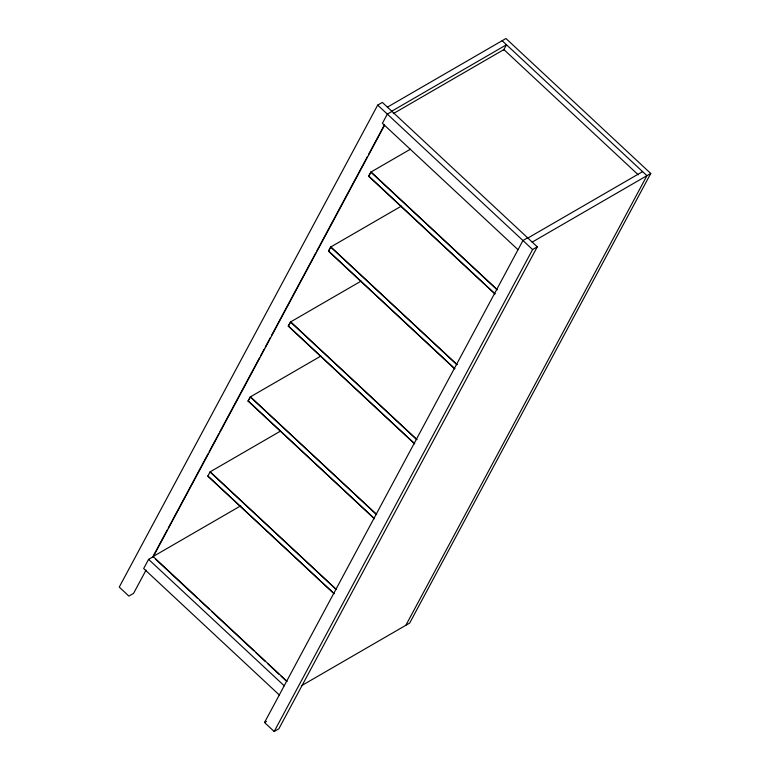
<?xml version="1.0" encoding="UTF-8"?>
<svg xmlns="http://www.w3.org/2000/svg" width="770" height="770" viewBox="0 0 770 770"><rect width="100%" height="100%" fill="white"/><g stroke="black" fill="none" stroke-linecap="round" stroke-linejoin="round"><path stroke-width="1.16" d="M527.623 237.824L522.955 240.529L264.524 722.501L274.178 731.5L278.846 728.795L537.277 246.823L382.344 102.41L377.685 105.115L119.254 587.087L128.898 596.086L133.566 593.381L146.059 570.079M287.133 681.45L153.259 556.662L148.591 559.366L143.672 568.539L279.289 694.963M152.951 556.566L167.129 530.116M168.264 527.999L207.967 453.944M209.103 451.836L218.747 433.847M219.883 431.729L259.586 357.675M260.722 355.567L264.129 349.214M265.265 347.097L270.366 337.578M271.502 335.46L315.748 252.945M316.884 250.828L367.367 156.676M368.503 154.558L384.384 124.942M152.883 557.365L384.615 125.183M334.045 593.699L207.823 476.043L210.162 471.837L336.384 589.493M374.355 518.682L248.084 401.055L250.346 396.897M414.53 443.751L288.307 326.095L290.531 321.966L361.14 281.079M454.714 368.811L328.492 251.164L330.705 247.026L401.401 206.1M494.889 293.88L368.666 176.224L370.89 172.095L410.449 149.188M248.084 401.055L250.433 396.848L376.655 514.504M288.307 326.095L290.656 321.889L416.878 439.545M328.492 251.164L330.831 246.958L457.053 364.614M368.666 176.224L371.015 172.018L497.237 289.674M503.647 50.05L506.487 44.756L391.757 111.188M274.178 731.5L532.609 249.528L537.277 246.823M405.857 625.288L646.935 175.676L502.146 40.714M387.416 107.136L505.957 38.5L650.746 173.462L409.669 623.074L301.465 685.733M391.997 111.409L387.339 114.114L382.411 123.296L518.037 249.711M393.306 113.614L503.898 49.578L638.253 174.809M320.917 356.038L250.308 396.925L376.569 514.553M527.864 238.055L642.594 171.623M532.205 242.098L650.746 173.462M280.732 430.979L210.037 471.904L336.259 589.56M207.823 476.043L334.17 593.622M152.893 556.662L240.75 505.803M264.524 722.501L266.391 721.423M377.685 105.115L532.609 249.528M370.89 172.095L497.102 289.751M368.801 176.147L495.014 293.803M330.705 247.026L456.928 364.682M328.617 251.087L454.839 368.743M290.531 321.966L416.791 439.593M288.355 326.066L414.655 443.674M248.219 400.978L374.432 518.634M155.53 559.126L197.678 598.406M199.43 600.051L209.094 609.051M211.721 611.505L253.869 650.794M255.63 652.431L265.284 661.43M267.922 663.894L279.337 674.53M281.098 676.166L286.363 681.075M148.591 559.366L284.217 685.781"/></g></svg>
